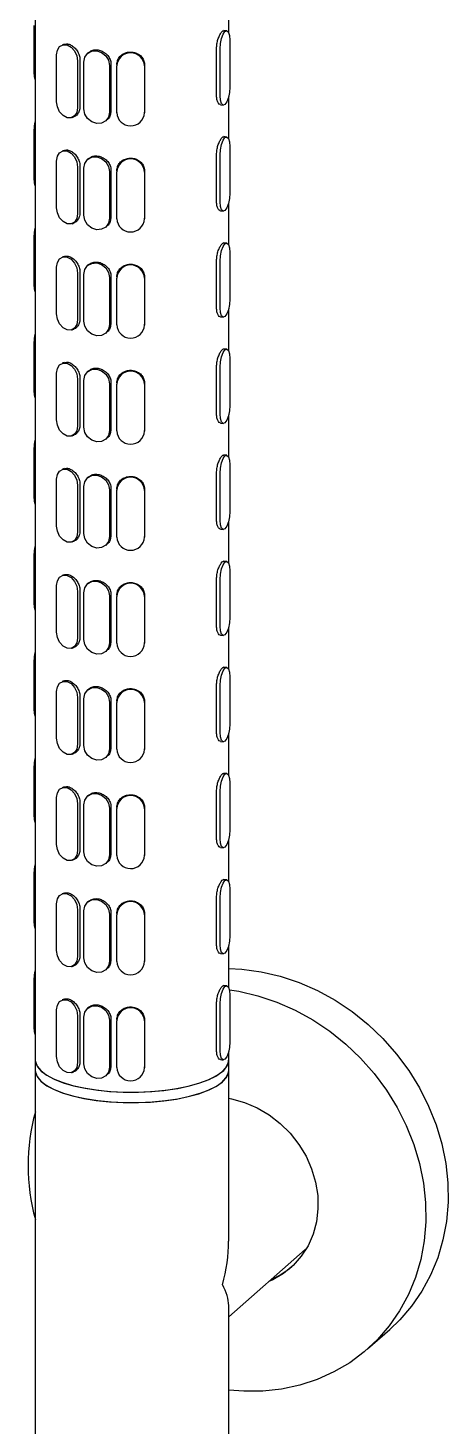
# Model space of a CAD drawing. Extents: x 0 to 951, y -2 to 427.
# Drawn here: x 307.09 to 316.59, y 117.07 to 148.75 of the extents above; entities that cross this region are included whole.
import ezdxf

# ---------------------------------------------------------------- set-up
doc = ezdxf.new("R2010")
doc.units = 0
doc.header["$LTSCALE"] = 23.1
doc.header["$MEASUREMENT"] = 0
doc.layers.get('0').update_dxf_attribs({"linetype": 'CONTINUOUS'})

msp = doc.modelspace()

# ---------------------------------------------------------------- linework, layer by layer
at = {"color": 7, "linetype": 'Continuous', "lineweight": 25}
for p, q in [((307.253, 197.255), (307.253, 125.366)), ((311.628, 148.642), (311.628, 149.6)), ((307.226, 147.75), (307.226, 148.81)), ((311.583, 148.685), (311.522, 148.693)), ((307.902, 148.382), (307.858, 148.365)), ((311.354, 147.227), (311.354, 148.288)), ((311.433, 147.217), (311.433, 148.278)), ((311.655, 148.473), (311.655, 147.412)), ((307.734, 147.081), (307.734, 148.142)), ((308.207, 148.006), (308.207, 146.945)), ((308.263, 148.027), (308.263, 146.966)), ((308.35, 146.917), (308.35, 147.977)), ((308.462, 148.198), (308.436, 148.175)), ((308.934, 147.903), (308.934, 146.843)), ((308.964, 147.93), (308.964, 146.869)), ((309.098, 147.933), (309.097, 147.904)), ((309.097, 146.832), (309.097, 147.893)), ((309.722, 147.89), (309.722, 146.829)), ((309.723, 147.918), (309.723, 146.858)), ((311.443, 147.012), (311.505, 147.005)), ((311.628, 146.237), (311.628, 147.196)), ((308.083, 146.721), (308.127, 146.739)), ((309.722, 146.818), (309.723, 146.846)), ((307.226, 145.345), (307.226, 146.406)), ((308.848, 146.645), (308.874, 146.668)), ((311.583, 146.281), (311.522, 146.289)), ((311.655, 146.069), (311.655, 145.008)), ((307.734, 144.677), (307.734, 145.737)), ((307.902, 145.978), (307.858, 145.961)), ((308.462, 145.794), (308.436, 145.771)), ((311.354, 144.823), (311.354, 145.884)), ((311.433, 144.813), (311.433, 145.874)), ((308.207, 145.601), (308.207, 144.541)), ((308.263, 145.623), (308.263, 144.562)), ((308.35, 144.512), (308.35, 145.573)), ((308.934, 145.499), (308.934, 144.439)), ((308.964, 145.526), (308.964, 144.465)), ((309.098, 145.528), (309.097, 145.5)), ((309.097, 144.428), (309.097, 145.489)), ((309.722, 145.486), (309.722, 144.425)), ((309.723, 145.514), (309.723, 144.454)), ((311.628, 143.833), (311.628, 144.792)), ((311.443, 144.608), (311.505, 144.6)), ((308.083, 144.317), (308.127, 144.334)), ((308.848, 144.241), (308.874, 144.264)), ((309.722, 144.414), (309.723, 144.442)), ((307.226, 142.941), (307.226, 144.002)), ((311.583, 143.877), (311.522, 143.885)), ((307.902, 143.574), (307.858, 143.557)), ((311.655, 143.664), (311.655, 142.604)), ((307.734, 142.273), (307.734, 143.333)), ((308.207, 143.197), (308.207, 142.137)), ((308.263, 143.219), (308.263, 142.158)), ((308.462, 143.39), (308.436, 143.367)), ((311.354, 142.419), (311.354, 143.48)), ((311.433, 142.409), (311.433, 143.47)), ((308.35, 142.108), (308.35, 143.169)), ((308.934, 143.095), (308.934, 142.034)), ((308.964, 143.121), (308.964, 142.061)), ((309.098, 143.124), (309.097, 143.096)), ((309.097, 142.024), (309.097, 143.085)), ((309.722, 143.082), (309.722, 142.021)), ((309.723, 143.11), (309.723, 142.049)), ((311.628, 141.429), (311.628, 142.388)), ((308.083, 141.913), (308.127, 141.93)), ((309.722, 142.01), (309.723, 142.038)), ((311.443, 142.204), (311.505, 142.196)), ((308.848, 141.836), (308.874, 141.859)), ((307.226, 140.537), (307.226, 141.598)), ((311.583, 141.473), (311.522, 141.481)), ((307.902, 141.17), (307.858, 141.153)), ((308.462, 140.986), (308.436, 140.963)), ((311.354, 140.015), (311.354, 141.075)), ((311.433, 140.005), (311.433, 141.065)), ((311.655, 141.26), (311.655, 140.2)), ((307.734, 139.869), (307.734, 140.929)), ((308.207, 140.793), (308.207, 139.732)), ((308.263, 140.815), (308.263, 139.754)), ((308.35, 139.704), (308.35, 140.765)), ((308.934, 140.691), (308.934, 139.63)), ((308.964, 140.717), (308.964, 139.657)), ((309.098, 140.72), (309.097, 140.692)), ((309.097, 139.62), (309.097, 140.68)), ((309.722, 140.678), (309.722, 139.617)), ((309.723, 140.706), (309.723, 139.645)), ((311.443, 139.8), (311.505, 139.792)), ((311.628, 139.025), (311.628, 139.983)), ((308.083, 139.509), (308.127, 139.526)), ((308.848, 139.432), (308.874, 139.455)), ((309.722, 139.606), (309.723, 139.634)), ((307.226, 138.133), (307.226, 139.194)), ((311.583, 139.069), (311.522, 139.076)), ((307.902, 138.766), (307.858, 138.748)), ((311.655, 138.856), (311.655, 137.795)), ((307.734, 137.464), (307.734, 138.525)), ((308.462, 138.581), (308.436, 138.558)), ((311.354, 137.611), (311.354, 138.671)), ((311.433, 137.601), (311.433, 138.661)), ((308.207, 138.389), (308.207, 137.328)), ((308.263, 138.41), (308.263, 137.35)), ((308.35, 137.3), (308.35, 138.361)), ((308.934, 138.287), (308.934, 137.226)), ((308.964, 138.313), (308.964, 137.252)), ((309.098, 138.316), (309.097, 138.288)), ((309.097, 137.216), (309.097, 138.276)), ((309.722, 138.273), (309.722, 137.213)), ((309.723, 138.302), (309.723, 137.241)), ((311.628, 136.621), (311.628, 137.579)), ((309.722, 137.201), (309.723, 137.23)), ((311.443, 137.396), (311.505, 137.388)), ((308.083, 137.105), (308.127, 137.122)), ((308.848, 137.028), (308.874, 137.051)), ((307.226, 135.729), (307.226, 136.789)), ((311.583, 136.665), (311.522, 136.672)), ((307.902, 136.361), (307.858, 136.344)), ((311.354, 135.206), (311.354, 136.267)), ((311.433, 135.196), (311.433, 136.257)), ((311.655, 136.452), (311.655, 135.391)), ((307.734, 135.06), (307.734, 136.121)), ((308.207, 135.985), (308.207, 134.924)), ((308.263, 136.006), (308.263, 134.946)), ((308.35, 134.896), (308.35, 135.956)), ((308.462, 136.177), (308.436, 136.154)), ((308.964, 135.909), (308.964, 134.848)), ((309.098, 135.912), (309.097, 135.884)), ((308.934, 135.883), (308.934, 134.822)), ((309.097, 134.811), (309.097, 135.872)), ((309.722, 135.869), (309.722, 134.809)), ((309.723, 135.898), (309.723, 134.837)), ((311.443, 134.992), (311.505, 134.984)), ((311.628, 134.217), (311.628, 135.175)), ((308.083, 134.701), (308.127, 134.718)), ((308.848, 134.624), (308.874, 134.647)), ((309.722, 134.797), (309.723, 134.825)), ((307.226, 133.325), (307.226, 134.385)), ((311.583, 134.26), (311.522, 134.268)), ((311.655, 134.048), (311.655, 132.987)), ((307.734, 132.656), (307.734, 133.717)), ((307.902, 133.957), (307.858, 133.94)), ((308.462, 133.773), (308.436, 133.75)), ((311.354, 132.802), (311.354, 133.863)), ((311.433, 132.792), (311.433, 133.853)), ((308.207, 133.581), (308.207, 132.52)), ((308.263, 133.602), (308.263, 132.541)), ((308.35, 132.492), (308.35, 133.552)), ((308.934, 133.478), (308.934, 132.418)), ((308.964, 133.505), (308.964, 132.444)), ((309.098, 133.508), (309.097, 133.479)), ((309.097, 132.407), (309.097, 133.468)), ((309.722, 133.465), (309.722, 132.404)), ((309.723, 133.493), (309.723, 132.433)), ((311.628, 131.812), (311.628, 132.771)), ((309.722, 132.393), (309.723, 132.421)), ((311.443, 132.587), (311.505, 132.58)), ((308.083, 132.296), (308.127, 132.314)), ((308.848, 132.22), (308.874, 132.243)), ((307.226, 130.92), (307.226, 131.981)), ((311.583, 131.856), (311.522, 131.864)), ((307.902, 131.553), (307.858, 131.536)), ((311.655, 131.644), (311.655, 130.583)), ((307.734, 130.252), (307.734, 131.313)), ((308.207, 131.176), (308.207, 130.116)), ((308.263, 131.198), (308.263, 130.137)), ((308.462, 131.369), (308.436, 131.346)), ((311.354, 130.398), (311.354, 131.459)), ((311.433, 130.388), (311.433, 131.449)), ((308.35, 130.087), (308.35, 131.148)), ((308.934, 131.074), (308.934, 130.014)), ((308.964, 131.101), (308.964, 130.04)), ((309.098, 131.103), (309.097, 131.075)), ((309.097, 130.003), (309.097, 131.064)), ((309.722, 131.061), (309.722, 130)), ((309.723, 131.089), (309.723, 130.029)), ((311.628, 129.408), (311.628, 130.367)), ((308.083, 129.892), (308.127, 129.909)), ((309.722, 129.989), (309.723, 130.017)), ((311.443, 130.183), (311.505, 130.175)), ((307.226, 128.516), (307.226, 129.577)), ((308.848, 129.816), (308.874, 129.839)), ((311.583, 129.452), (311.522, 129.46)), ((307.902, 129.149), (307.858, 129.132)), ((308.462, 128.965), (308.436, 128.942)), ((311.354, 127.994), (311.354, 129.055)), ((311.433, 127.984), (311.433, 129.045)), ((311.655, 129.239), (311.655, 128.179)), ((307.734, 127.848), (307.734, 128.908)), ((308.207, 128.772), (308.207, 127.712)), ((308.263, 128.794), (308.263, 127.733)), ((308.35, 127.683), (308.35, 128.744)), ((308.934, 128.67), (308.934, 127.609)), ((308.964, 128.696), (308.964, 127.636)), ((309.098, 128.699), (309.097, 128.671)), ((309.097, 127.599), (309.097, 128.66)), ((309.722, 128.657), (309.722, 127.596)), ((309.723, 128.685), (309.723, 127.624)), ((311.443, 127.779), (311.505, 127.771)), ((311.628, 127.004), (311.628, 127.963)), ((308.083, 127.488), (308.127, 127.505)), ((308.848, 127.412), (308.874, 127.434)), ((309.722, 127.585), (309.723, 127.613)), ((307.226, 126.112), (307.226, 127.173)), ((311.583, 127.048), (311.522, 127.056)), ((307.902, 126.745), (307.858, 126.728)), ((311.655, 126.835), (311.655, 125.775)), ((307.734, 125.444), (307.734, 126.504)), ((308.462, 126.561), (308.436, 126.538)), ((311.354, 125.59), (311.354, 126.65)), ((311.433, 125.58), (311.433, 126.64)), ((308.207, 126.368), (308.207, 125.307)), ((308.263, 126.39), (308.263, 125.329)), ((308.35, 125.279), (308.35, 126.34)), ((308.934, 126.266), (308.934, 125.205)), ((308.964, 126.292), (308.964, 125.232)), ((309.098, 126.295), (309.097, 126.267)), ((309.097, 125.195), (309.097, 126.256)), ((309.722, 126.253), (309.722, 125.192)), ((309.723, 126.281), (309.723, 125.22)), ((311.628, 125.366), (311.628, 125.558)), ((307.253, 125.366), (307.253, 125.13)), ((307.253, 125.13), (307.253, 115.938)), ((309.722, 125.181), (309.723, 125.209)), ((311.443, 125.375), (311.505, 125.367)), ((311.618, 125.298), (311.628, 125.366)), ((311.618, 125.062), (311.628, 125.13)), ((311.628, 125.13), (311.628, 125.366)), ((311.628, 121.263), (311.628, 125.13)), ((308.083, 125.084), (308.127, 125.101)), ((308.848, 125.007), (308.874, 125.03)), ((311.628, 119.547), (313.362, 121.076)), ((313.362, 121.076), (313.393, 121.104)), ((311.628, 115.938), (311.628, 119.805)), ((314.772, 118.819), (315.275, 119.263))]:
    msp.add_line(p, q, dxfattribs=at)
at = {"color": 7, "linetype": 'Continuous', "lineweight": 25, "flags": 128}
for points in [[(311.433, 148.278), (311.441, 148.398), (311.465, 148.515), (311.501, 148.61), (311.544, 148.67), (311.586, 148.685), (311.622, 148.652), (311.646, 148.578), (311.655, 148.473)], [(307.734, 148.142), (307.752, 148.249), (307.803, 148.33), (307.88, 148.372), (307.97, 148.368), (308.061, 148.32), (308.138, 148.234), (308.189, 148.123), (308.207, 148.006)], [(308.35, 147.977), (308.372, 148.087), (308.435, 148.175), (308.53, 148.227), (308.642, 148.235), (308.754, 148.198), (308.848, 148.122), (308.912, 148.019), (308.934, 147.903)], [(307.253, 147.581), (307.234, 147.644), (307.226, 147.75)], [(311.655, 147.412), (311.646, 147.292), (311.622, 147.175), (311.586, 147.08), (311.544, 147.02), (311.501, 147.005), (311.465, 147.037), (311.441, 147.112), (311.433, 147.217)], [(308.207, 146.945), (308.189, 146.837), (308.138, 146.757), (308.061, 146.715), (307.97, 146.718), (307.88, 146.767), (307.803, 146.853), (307.752, 146.963), (307.734, 147.081)], [(308.934, 146.843), (308.912, 146.733), (308.848, 146.645), (308.754, 146.593), (308.642, 146.585), (308.53, 146.622), (308.435, 146.697), (308.372, 146.801), (308.35, 146.917)], [(307.226, 146.406), (307.234, 146.526), (307.253, 146.622)], [(311.433, 145.874), (311.441, 145.994), (311.465, 146.111), (311.501, 146.206), (311.544, 146.266), (311.586, 146.281), (311.622, 146.248), (311.646, 146.174), (311.655, 146.069)], [(307.734, 145.737), (307.752, 145.845), (307.803, 145.926), (307.88, 145.968), (307.97, 145.964), (308.061, 145.916), (308.138, 145.83), (308.189, 145.719), (308.207, 145.601)], [(308.35, 145.573), (308.372, 145.683), (308.435, 145.771), (308.53, 145.822), (308.642, 145.831), (308.754, 145.794), (308.848, 145.718), (308.912, 145.615), (308.934, 145.499)], [(307.253, 145.177), (307.234, 145.24), (307.226, 145.345)], [(311.655, 145.008), (311.646, 144.888), (311.622, 144.771), (311.586, 144.676), (311.544, 144.616), (311.501, 144.601), (311.465, 144.633), (311.441, 144.708), (311.433, 144.813)], [(308.207, 144.541), (308.189, 144.433), (308.138, 144.352), (308.061, 144.311), (307.97, 144.314), (307.88, 144.363), (307.803, 144.449), (307.752, 144.559), (307.734, 144.677)], [(308.934, 144.439), (308.912, 144.329), (308.848, 144.241), (308.754, 144.189), (308.642, 144.181), (308.53, 144.217), (308.435, 144.293), (308.372, 144.397), (308.35, 144.512)], [(307.226, 144.002), (307.234, 144.122), (307.253, 144.218)], [(311.433, 143.47), (311.441, 143.59), (311.465, 143.706), (311.501, 143.802), (311.544, 143.862), (311.586, 143.876), (311.622, 143.844), (311.646, 143.77), (311.655, 143.664)], [(307.734, 143.333), (307.752, 143.441), (307.803, 143.522), (307.88, 143.564), (307.97, 143.56), (308.061, 143.511), (308.138, 143.426), (308.189, 143.315), (308.207, 143.197)], [(308.35, 143.169), (308.372, 143.279), (308.435, 143.366), (308.53, 143.418), (308.642, 143.427), (308.754, 143.39), (308.848, 143.314), (308.912, 143.211), (308.934, 143.095)], [(307.253, 142.772), (307.234, 142.836), (307.226, 142.941)], [(311.655, 142.604), (311.646, 142.484), (311.622, 142.367), (311.586, 142.271), (311.544, 142.212), (311.501, 142.197), (311.465, 142.229), (311.441, 142.304), (311.433, 142.409)], [(308.207, 142.137), (308.189, 142.029), (308.138, 141.948), (308.061, 141.906), (307.97, 141.91), (307.88, 141.958), (307.803, 142.044), (307.752, 142.155), (307.734, 142.273)], [(308.934, 142.034), (308.912, 141.924), (308.848, 141.837), (308.754, 141.785), (308.642, 141.777), (308.53, 141.813), (308.435, 141.889), (308.372, 141.993), (308.35, 142.108)], [(307.226, 141.598), (307.234, 141.718), (307.253, 141.814)], [(311.433, 141.065), (311.441, 141.186), (311.465, 141.302), (311.501, 141.398), (311.544, 141.457), (311.586, 141.472), (311.622, 141.44), (311.646, 141.366), (311.655, 141.26)], [(307.734, 140.929), (307.752, 141.037), (307.803, 141.118), (307.88, 141.159), (307.97, 141.156), (308.061, 141.107), (308.138, 141.021), (308.189, 140.911), (308.207, 140.793)], [(308.35, 140.765), (308.372, 140.875), (308.435, 140.962), (308.53, 141.014), (308.642, 141.022), (308.754, 140.986), (308.848, 140.91), (308.912, 140.806), (308.934, 140.691)], [(307.253, 140.368), (307.234, 140.432), (307.226, 140.537)], [(311.655, 140.2), (311.646, 140.079), (311.622, 139.963), (311.586, 139.867), (311.544, 139.808), (311.501, 139.793), (311.465, 139.825), (311.441, 139.899), (311.433, 140.005)], [(308.207, 139.732), (308.189, 139.625), (308.138, 139.544), (308.061, 139.502), (307.97, 139.506), (307.88, 139.554), (307.803, 139.64), (307.752, 139.751), (307.734, 139.869)], [(308.934, 139.63), (308.912, 139.52), (308.848, 139.433), (308.754, 139.381), (308.642, 139.373), (308.53, 139.409), (308.435, 139.485), (308.372, 139.589), (308.35, 139.704)], [(307.226, 139.194), (307.234, 139.314), (307.253, 139.41)], [(307.734, 138.525), (307.752, 138.633), (307.803, 138.713), (307.88, 138.755), (307.97, 138.752), (308.061, 138.703), (308.138, 138.617), (308.189, 138.507), (308.207, 138.389)], [(311.433, 138.661), (311.441, 138.781), (311.465, 138.898), (311.501, 138.994), (311.544, 139.053), (311.586, 139.068), (311.622, 139.036), (311.646, 138.961), (311.655, 138.856)], [(308.35, 138.361), (308.372, 138.471), (308.435, 138.558), (308.53, 138.61), (308.642, 138.618), (308.754, 138.582), (308.848, 138.506), (308.912, 138.402), (308.934, 138.287)], [(307.253, 137.964), (307.234, 138.028), (307.226, 138.133)], [(311.655, 137.795), (311.646, 137.675), (311.622, 137.559), (311.586, 137.463), (311.544, 137.403), (311.501, 137.389), (311.465, 137.421), (311.441, 137.495), (311.433, 137.601)], [(308.207, 137.328), (308.189, 137.221), (308.138, 137.14), (308.061, 137.098), (307.97, 137.102), (307.88, 137.15), (307.803, 137.236), (307.752, 137.346), (307.734, 137.464)], [(308.934, 137.226), (308.912, 137.116), (308.848, 137.029), (308.754, 136.977), (308.642, 136.968), (308.53, 137.005), (308.435, 137.081), (308.372, 137.184), (308.35, 137.3)], [(307.226, 136.789), (307.234, 136.91), (307.253, 137.006)], [(311.433, 136.257), (311.441, 136.377), (311.465, 136.494), (311.501, 136.589), (311.544, 136.649), (311.586, 136.664), (311.622, 136.632), (311.646, 136.557), (311.655, 136.452)], [(307.734, 136.121), (307.752, 136.228), (307.803, 136.309), (307.88, 136.351), (307.97, 136.347), (308.061, 136.299), (308.138, 136.213), (308.189, 136.103), (308.207, 135.985)], [(308.35, 135.956), (308.372, 136.066), (308.435, 136.154), (308.53, 136.206), (308.642, 136.214), (308.754, 136.178), (308.848, 136.102), (308.912, 135.998), (308.934, 135.883)], [(307.253, 135.56), (307.234, 135.623), (307.226, 135.729)], [(311.655, 135.391), (311.646, 135.271), (311.622, 135.154), (311.586, 135.059), (311.544, 134.999), (311.501, 134.984), (311.465, 135.017), (311.441, 135.091), (311.433, 135.196)], [(308.207, 134.924), (308.189, 134.817), (308.138, 134.736), (308.061, 134.694), (307.97, 134.698), (307.88, 134.746), (307.803, 134.832), (307.752, 134.942), (307.734, 135.06)], [(308.934, 134.822), (308.912, 134.712), (308.848, 134.624), (308.754, 134.572), (308.642, 134.564), (308.53, 134.601), (308.435, 134.677), (308.372, 134.78), (308.35, 134.896)], [(307.226, 134.385), (307.234, 134.505), (307.253, 134.601)], [(311.433, 133.853), (311.441, 133.973), (311.465, 134.09), (311.501, 134.185), (311.544, 134.245), (311.586, 134.26), (311.622, 134.228), (311.646, 134.153), (311.655, 134.048)], [(307.734, 133.717), (307.752, 133.824), (307.803, 133.905), (307.88, 133.947), (307.97, 133.943), (308.061, 133.895), (308.138, 133.809), (308.189, 133.699), (308.207, 133.581)], [(308.35, 133.552), (308.372, 133.662), (308.435, 133.75), (308.53, 133.802), (308.642, 133.81), (308.754, 133.773), (308.848, 133.698), (308.912, 133.594), (308.934, 133.478)], [(307.253, 133.156), (307.234, 133.219), (307.226, 133.325)], [(311.655, 132.987), (311.646, 132.867), (311.622, 132.75), (311.586, 132.655), (311.544, 132.595), (311.501, 132.58), (311.465, 132.612), (311.441, 132.687), (311.433, 132.792)], [(308.207, 132.52), (308.189, 132.412), (308.138, 132.332), (308.061, 132.29), (307.97, 132.293), (307.88, 132.342), (307.803, 132.428), (307.752, 132.538), (307.734, 132.656)], [(308.934, 132.418), (308.912, 132.308), (308.848, 132.22), (308.754, 132.168), (308.642, 132.16), (308.53, 132.197), (308.435, 132.272), (308.372, 132.376), (308.35, 132.492)], [(307.226, 131.981), (307.234, 132.101), (307.253, 132.197)], [(311.433, 131.449), (311.441, 131.569), (311.465, 131.686), (311.501, 131.781), (311.544, 131.841), (311.586, 131.856), (311.622, 131.823), (311.646, 131.749), (311.655, 131.644)], [(307.734, 131.313), (307.752, 131.42), (307.803, 131.501), (307.88, 131.543), (307.97, 131.539), (308.061, 131.491), (308.138, 131.405), (308.189, 131.294), (308.207, 131.176)], [(308.35, 131.148), (308.372, 131.258), (308.435, 131.346), (308.53, 131.397), (308.642, 131.406), (308.754, 131.369), (308.848, 131.293), (308.912, 131.19), (308.934, 131.074)], [(307.253, 130.752), (307.234, 130.815), (307.226, 130.92)], [(311.655, 130.583), (311.646, 130.463), (311.622, 130.346), (311.586, 130.251), (311.544, 130.191), (311.501, 130.176), (311.465, 130.208), (311.441, 130.283), (311.433, 130.388)], [(308.207, 130.116), (308.189, 130.008), (308.138, 129.927), (308.061, 129.886), (307.97, 129.889), (307.88, 129.938), (307.803, 130.024), (307.752, 130.134), (307.734, 130.252)], [(308.934, 130.014), (308.912, 129.904), (308.848, 129.816), (308.754, 129.764), (308.642, 129.756), (308.53, 129.792), (308.435, 129.868), (308.372, 129.972), (308.35, 130.087)], [(307.226, 129.577), (307.234, 129.697), (307.253, 129.793)], [(311.433, 129.045), (311.441, 129.165), (311.465, 129.281), (311.501, 129.377), (311.544, 129.437), (311.586, 129.451), (311.622, 129.419), (311.646, 129.345), (311.655, 129.239)], [(307.734, 128.908), (307.752, 129.016), (307.803, 129.097), (307.88, 129.139), (307.97, 129.135), (308.061, 129.086), (308.138, 129.001), (308.189, 128.89), (308.207, 128.772)], [(308.35, 128.744), (308.372, 128.854), (308.435, 128.941), (308.53, 128.993), (308.642, 129.002), (308.754, 128.965), (308.848, 128.889), (308.912, 128.786), (308.934, 128.67)], [(307.253, 128.347), (307.234, 128.411), (307.226, 128.516)], [(311.655, 128.179), (311.646, 128.059), (311.622, 127.942), (311.586, 127.846), (311.544, 127.787), (311.501, 127.772), (311.465, 127.804), (311.441, 127.879), (311.433, 127.984)], [(308.207, 127.712), (308.189, 127.604), (308.138, 127.523), (308.061, 127.481), (307.97, 127.485), (307.88, 127.533), (307.803, 127.619), (307.752, 127.73), (307.734, 127.848)], [(308.934, 127.609), (308.912, 127.499), (308.848, 127.412), (308.754, 127.36), (308.642, 127.352), (308.53, 127.388), (308.435, 127.464), (308.372, 127.568), (308.35, 127.683)], [(307.226, 127.173), (307.234, 127.293), (307.253, 127.389)], [(311.628, 127.444), (311.927, 127.427), (312.362, 127.368), (312.795, 127.266), (313.22, 127.123), (313.636, 126.94), (314.037, 126.72), (314.419, 126.463), (314.781, 126.173), (315.116, 125.852), (315.424, 125.503), (315.701, 125.13), (315.944, 124.736), (316.15, 124.324), (316.32, 123.899), (316.449, 123.464), (316.538, 123.024), (316.585, 122.582), (316.591, 122.143), (316.554, 121.711), (316.476, 121.289), (316.357, 120.883), (316.198, 120.495), (316, 120.129), (315.767, 119.788), (315.498, 119.477), (315.275, 119.263)], [(311.433, 126.64), (311.441, 126.761), (311.465, 126.877), (311.501, 126.973), (311.544, 127.032), (311.586, 127.047), (311.622, 127.015), (311.646, 126.941), (311.655, 126.835)], [(307.734, 126.504), (307.752, 126.612), (307.803, 126.693), (307.88, 126.734), (307.97, 126.731), (308.061, 126.682), (308.138, 126.596), (308.189, 126.486), (308.207, 126.368)], [(311.643, 126.959), (311.859, 126.924), (312.291, 126.822), (312.717, 126.679), (313.133, 126.496), (313.534, 126.276), (313.916, 126.019), (314.277, 125.729), (314.613, 125.408), (314.921, 125.06), (315.198, 124.686), (315.44, 124.292), (315.647, 123.88), (315.816, 123.455), (315.946, 123.02), (316.035, 122.58), (316.082, 122.138), (316.088, 121.699), (316.051, 121.267), (315.973, 120.845), (315.854, 120.439), (315.695, 120.051), (315.497, 119.685), (315.263, 119.345), (314.995, 119.033), (314.695, 118.754), (314.366, 118.508), (314.011, 118.299), (313.634, 118.129), (313.237, 117.999), (312.825, 117.91), (312.402, 117.864), (311.971, 117.86), (311.628, 117.887)], [(308.35, 126.34), (308.372, 126.45), (308.435, 126.537), (308.53, 126.589), (308.642, 126.597), (308.754, 126.561), (308.848, 126.485), (308.912, 126.381), (308.934, 126.266)], [(307.253, 125.943), (307.234, 126.007), (307.226, 126.112)], [(311.655, 125.775), (311.646, 125.654), (311.622, 125.538), (311.586, 125.442), (311.544, 125.383), (311.501, 125.368), (311.465, 125.4), (311.441, 125.474), (311.433, 125.58)], [(307.253, 125.366), (307.257, 125.318), (307.3, 125.215), (307.386, 125.115), (307.514, 125.02), (307.682, 124.932), (307.885, 124.853), (308.119, 124.785), (308.381, 124.728), (308.664, 124.684), (308.963, 124.654), (309.272, 124.639), (309.584, 124.638), (309.893, 124.652), (310.193, 124.681), (310.477, 124.724), (310.741, 124.78), (310.978, 124.847), (311.184, 124.926), (311.354, 125.013), (311.485, 125.107)], [(307.253, 125.366), (307.256, 125.33), (307.293, 125.226), (307.375, 125.126), (307.498, 125.03), (307.661, 124.942), (307.861, 124.862), (308.092, 124.792), (308.351, 124.734), (308.632, 124.688), (308.929, 124.657), (309.237, 124.64), (309.549, 124.638), (309.859, 124.65), (310.16, 124.677), (310.447, 124.719), (310.713, 124.773), (310.953, 124.839), (311.163, 124.916), (311.337, 125.003), (311.473, 125.096), (311.567, 125.196), (311.618, 125.298)], [(307.253, 125.13), (307.258, 125.081), (307.301, 124.978), (307.387, 124.878), (307.516, 124.784), (307.683, 124.696), (307.887, 124.617), (308.122, 124.548), (308.384, 124.492), (308.667, 124.448), (308.966, 124.418), (309.275, 124.403), (309.587, 124.403), (309.896, 124.417), (310.196, 124.446), (310.48, 124.489), (310.744, 124.545), (310.98, 124.612), (311.186, 124.691), (311.356, 124.778), (311.487, 124.872), (311.576, 124.972), (311.622, 125.075), (311.628, 125.13)], [(307.253, 125.13), (307.256, 125.094), (307.293, 124.991), (307.375, 124.89), (307.498, 124.795), (307.661, 124.706), (307.861, 124.626), (308.092, 124.556), (308.351, 124.498), (308.632, 124.453), (308.929, 124.421), (309.237, 124.404), (309.549, 124.402), (309.859, 124.414), (310.16, 124.442), (310.447, 124.483), (310.713, 124.537), (310.953, 124.604), (311.163, 124.681), (311.337, 124.767), (311.473, 124.861), (311.567, 124.96), (311.618, 125.062)], [(308.207, 125.307), (308.189, 125.2), (308.138, 125.119), (308.061, 125.077), (307.97, 125.081), (307.88, 125.129), (307.803, 125.215), (307.752, 125.326), (307.734, 125.444)], [(308.934, 125.205), (308.912, 125.095), (308.848, 125.008), (308.754, 124.956), (308.642, 124.948), (308.53, 124.984), (308.435, 125.06), (308.372, 125.164), (308.35, 125.279)], [(311.628, 124.5), (311.691, 124.488), (311.986, 124.405), (312.271, 124.283), (312.541, 124.124), (312.792, 123.93), (313.018, 123.706), (313.214, 123.456), (313.378, 123.185), (313.505, 122.898), (313.594, 122.6), (313.642, 122.298), (313.649, 121.997), (313.614, 121.703), (313.539, 121.423), (313.424, 121.16), (313.272, 120.921), (313.086, 120.71), (312.87, 120.532), (312.627, 120.389), (312.536, 120.348)]]:
    msp.add_lwpolyline(points, dxfattribs=at)
at = {"color": 7, "linetype": 'Continuous', "lineweight": 25}
for centre, radius, start, end in [((309.409, 147.877), 0.313, 2.449, 177.0264), ((309.409, 146.846), 0.313, 182.449, 357.0264), ((309.409, 145.473), 0.313, 2.449, 177.0264), ((309.409, 144.442), 0.313, 182.4485, 357.0269), ((309.409, 143.068), 0.313, 2.4485, 177.0269), ((309.409, 142.037), 0.313, 182.449, 357.0264), ((309.409, 140.664), 0.313, 2.449, 177.0264), ((309.409, 139.633), 0.313, 182.449, 357.0264), ((309.409, 138.26), 0.313, 2.4483, 177.0271), ((309.409, 137.229), 0.313, 182.4483, 357.0271), ((309.409, 135.856), 0.313, 2.449, 177.0264), ((309.409, 134.825), 0.313, 182.449, 357.0264), ((309.409, 133.452), 0.313, 2.449, 177.0264), ((309.409, 132.421), 0.313, 182.4485, 357.0269), ((309.409, 131.048), 0.313, 2.4485, 177.0269), ((309.409, 130.017), 0.313, 182.449, 357.0264), ((309.409, 128.643), 0.313, 2.449, 177.0264), ((309.409, 127.612), 0.313, 182.4488, 357.0267), ((309.409, 126.239), 0.313, 2.4488, 177.0266), ((309.409, 125.208), 0.313, 182.4488, 357.0267), ((311.283, 125.387), 0.345, 305.8489, 356.5078), ((311.665, 122.975), 4.577, 164.5466, 195.4534), ((311.906, 122.062), 1.796, 292.8123, 309.931)]:
    msp.add_arc(centre, radius, start, end, dxfattribs=at)
for major_axis, ratio, start_param, end_param in [((1.187, 2.629), 0.699056, 4.924405, 5.285772), ((2.139, -0.965), 0.476834, 0.212016, 0.573383)]:
    msp.add_ellipse((309.44, 120.534), major_axis=major_axis, ratio=ratio, start_param=start_param, end_param=end_param, dxfattribs=at)
for points, knots in [([(311.354, 148.288), (311.355, 148.322), (311.359, 148.39), (311.384, 148.493), (311.419, 148.584), (311.46, 148.652), (311.496, 148.691), (311.514, 148.69), (311.521, 148.69)], [0, 0, 0, 0, 0.173373, 0.346701, 0.521148, 0.696336, 0.870322, 1, 1, 1, 1]), ([(307.903, 148.38), (307.921, 148.385), (307.962, 148.399), (308.038, 148.379), (308.117, 148.331), (308.188, 148.257), (308.24, 148.163), (308.261, 148.083), (308.262, 148.038), (308.263, 148.027)], [0, 0, 0, 0, 0.1310296, 0.293651, 0.4550991, 0.6171171, 0.7805772, 0.944127, 1, 1, 1, 1]), ([(308.464, 148.195), (308.479, 148.208), (308.516, 148.241), (308.598, 148.26), (308.696, 148.254), (308.794, 148.215), (308.877, 148.15), (308.938, 148.063), (308.962, 147.986), (308.964, 147.941), (308.964, 147.93)], [0, 0, 0, 0, 0.093402, 0.237151, 0.379912, 0.521644, 0.663876, 0.807374, 0.95095, 1, 1, 1, 1]), ([(309.098, 147.921), (309.102, 147.954), (309.108, 148.02), (309.161, 148.105), (309.24, 148.169), (309.339, 148.205), (309.445, 148.21), (309.547, 148.184), (309.635, 148.128), (309.697, 148.049), (309.721, 147.974), (309.723, 147.93), (309.723, 147.918)], [0, 0, 0, 0, 0.106623, 0.213219, 0.320503, 0.428243, 0.535243, 0.641471, 0.748074, 0.855626, 0.963237, 1, 1, 1, 1]), ([(311.444, 147.016), (311.44, 147.015), (311.424, 147.012), (311.396, 147.042), (311.366, 147.103), (311.355, 147.172), (311.354, 147.216), (311.354, 147.227)], [0, 0, 0, 0, 0.06877, 0.345657, 0.625009, 0.904514, 1, 1, 1, 1]), ([(308.263, 146.966), (308.26, 146.934), (308.254, 146.869), (308.208, 146.793), (308.163, 146.749), (308.132, 146.742), (308.127, 146.741)], [0, 0, 0, 0, 0.311739, 0.623397, 0.93706, 1, 1, 1, 1]), ([(308.964, 146.869), (308.96, 146.837), (308.953, 146.772), (308.916, 146.703), (308.881, 146.677), (308.872, 146.671)], [0, 0, 0, 0, 0.425647, 0.851182, 1, 1, 1, 1]), ([(311.354, 145.884), (311.355, 145.918), (311.359, 145.986), (311.384, 146.089), (311.419, 146.18), (311.46, 146.248), (311.496, 146.287), (311.514, 146.286), (311.521, 146.286)], [0, 0, 0, 0, 0.1733678, 0.3467018, 0.5211454, 0.6963349, 0.8703212, 1, 1, 1, 1]), ([(307.903, 145.975), (307.921, 145.981), (307.962, 145.994), (308.038, 145.975), (308.117, 145.927), (308.188, 145.852), (308.24, 145.759), (308.261, 145.679), (308.262, 145.634), (308.263, 145.623)], [0, 0, 0, 0, 0.131028, 0.29365, 0.455097, 0.617116, 0.780576, 0.944127, 1, 1, 1, 1]), ([(308.464, 145.791), (308.479, 145.804), (308.516, 145.837), (308.598, 145.856), (308.696, 145.85), (308.794, 145.811), (308.877, 145.746), (308.938, 145.659), (308.962, 145.581), (308.964, 145.537), (308.964, 145.526)], [0, 0, 0, 0, 0.0933988, 0.2371485, 0.3799104, 0.5216413, 0.663874, 0.8073727, 0.9509501, 1, 1, 1, 1]), ([(309.098, 145.517), (309.102, 145.55), (309.108, 145.615), (309.161, 145.701), (309.24, 145.765), (309.339, 145.801), (309.445, 145.806), (309.547, 145.78), (309.635, 145.724), (309.697, 145.645), (309.721, 145.57), (309.723, 145.526), (309.723, 145.514)], [0, 0, 0, 0, 0.10662, 0.213219, 0.320501, 0.428242, 0.535242, 0.641469, 0.748073, 0.855625, 0.963237, 1, 1, 1, 1]), ([(311.444, 144.611), (311.44, 144.611), (311.424, 144.608), (311.396, 144.638), (311.366, 144.699), (311.355, 144.768), (311.354, 144.812), (311.354, 144.823)], [0, 0, 0, 0, 0.06877, 0.345657, 0.625009, 0.904514, 1, 1, 1, 1]), ([(308.263, 144.562), (308.26, 144.53), (308.254, 144.465), (308.208, 144.389), (308.163, 144.344), (308.132, 144.338), (308.127, 144.337)], [0, 0, 0, 0, 0.311737, 0.623392, 0.937061, 1, 1, 1, 1]), ([(308.964, 144.465), (308.96, 144.433), (308.953, 144.368), (308.916, 144.298), (308.881, 144.273), (308.872, 144.267)], [0, 0, 0, 0, 0.425647, 0.851182, 1, 1, 1, 1]), ([(311.354, 143.48), (311.355, 143.514), (311.359, 143.581), (311.384, 143.685), (311.419, 143.776), (311.46, 143.844), (311.496, 143.883), (311.514, 143.882), (311.521, 143.882)], [0, 0, 0, 0, 0.173373, 0.346701, 0.521148, 0.696336, 0.870322, 1, 1, 1, 1]), ([(307.903, 143.571), (307.921, 143.577), (307.962, 143.59), (308.038, 143.571), (308.117, 143.523), (308.188, 143.448), (308.24, 143.355), (308.261, 143.275), (308.262, 143.23), (308.263, 143.219)], [0, 0, 0, 0, 0.1310277, 0.2936494, 0.4550979, 0.6171163, 0.7805768, 0.9441269, 1, 1, 1, 1]), ([(308.464, 143.387), (308.479, 143.4), (308.516, 143.432), (308.598, 143.452), (308.696, 143.446), (308.794, 143.407), (308.877, 143.342), (308.938, 143.255), (308.962, 143.177), (308.964, 143.133), (308.964, 143.121)], [0, 0, 0, 0, 0.093402, 0.237151, 0.379912, 0.521644, 0.663876, 0.807374, 0.95095, 1, 1, 1, 1]), ([(309.098, 143.113), (309.102, 143.146), (309.108, 143.211), (309.161, 143.296), (309.24, 143.361), (309.339, 143.397), (309.445, 143.402), (309.547, 143.375), (309.635, 143.32), (309.697, 143.241), (309.721, 143.166), (309.723, 143.121), (309.723, 143.11)], [0, 0, 0, 0, 0.106623, 0.213219, 0.320503, 0.428243, 0.535243, 0.641471, 0.748074, 0.855626, 0.963237, 1, 1, 1, 1]), ([(311.444, 142.207), (311.44, 142.207), (311.424, 142.204), (311.396, 142.234), (311.366, 142.295), (311.355, 142.364), (311.354, 142.408), (311.354, 142.419)], [0, 0, 0, 0, 0.068767, 0.345662, 0.625007, 0.904513, 1, 1, 1, 1]), ([(308.263, 142.158), (308.26, 142.126), (308.254, 142.061), (308.208, 141.985), (308.163, 141.94), (308.132, 141.934), (308.127, 141.933)], [0, 0, 0, 0, 0.311729, 0.623397, 0.93706, 1, 1, 1, 1]), ([(308.964, 142.061), (308.96, 142.028), (308.953, 141.964), (308.916, 141.894), (308.881, 141.869), (308.872, 141.863)], [0, 0, 0, 0, 0.425633, 0.851181, 1, 1, 1, 1]), ([(311.354, 141.075), (311.355, 141.109), (311.359, 141.177), (311.384, 141.281), (311.419, 141.372), (311.46, 141.44), (311.496, 141.479), (311.514, 141.478), (311.521, 141.477)], [0, 0, 0, 0, 0.1733741, 0.3467028, 0.5211466, 0.6963363, 0.8703228, 1, 1, 1, 1]), ([(307.903, 141.167), (307.921, 141.173), (307.962, 141.186), (308.038, 141.167), (308.117, 141.119), (308.188, 141.044), (308.24, 140.951), (308.261, 140.871), (308.262, 140.826), (308.263, 140.815)], [0, 0, 0, 0, 0.131028, 0.29365, 0.455097, 0.617116, 0.780576, 0.944127, 1, 1, 1, 1]), ([(308.464, 140.982), (308.479, 140.995), (308.516, 141.028), (308.598, 141.048), (308.696, 141.042), (308.794, 141.003), (308.877, 140.938), (308.938, 140.851), (308.962, 140.773), (308.964, 140.729), (308.964, 140.717)], [0, 0, 0, 0, 0.0933988, 0.2371485, 0.3799104, 0.5216413, 0.663874, 0.8073727, 0.9509501, 1, 1, 1, 1]), ([(309.098, 140.709), (309.102, 140.742), (309.108, 140.807), (309.161, 140.892), (309.24, 140.956), (309.339, 140.993), (309.445, 140.998), (309.547, 140.971), (309.635, 140.916), (309.697, 140.836), (309.721, 140.762), (309.723, 140.717), (309.723, 140.706)], [0, 0, 0, 0, 0.106624, 0.21322, 0.320501, 0.428242, 0.535242, 0.641469, 0.748073, 0.855626, 0.963237, 1, 1, 1, 1]), ([(308.263, 139.754), (308.26, 139.721), (308.254, 139.656), (308.208, 139.581), (308.163, 139.536), (308.132, 139.53), (308.127, 139.529)], [0, 0, 0, 0, 0.311739, 0.623397, 0.93706, 1, 1, 1, 1]), ([(311.444, 139.803), (311.44, 139.803), (311.424, 139.8), (311.396, 139.83), (311.366, 139.89), (311.355, 139.96), (311.354, 140.004), (311.354, 140.015)], [0, 0, 0, 0, 0.06877, 0.345657, 0.625009, 0.904514, 1, 1, 1, 1]), ([(308.964, 139.657), (308.96, 139.624), (308.953, 139.56), (308.916, 139.49), (308.881, 139.465), (308.872, 139.458)], [0, 0, 0, 0, 0.425647, 0.851182, 1, 1, 1, 1]), ([(311.354, 138.671), (311.355, 138.705), (311.359, 138.773), (311.384, 138.877), (311.419, 138.968), (311.46, 139.036), (311.496, 139.074), (311.514, 139.074), (311.521, 139.073)], [0, 0, 0, 0, 0.173373, 0.346701, 0.521148, 0.696336, 0.870322, 1, 1, 1, 1]), ([(307.903, 138.763), (307.921, 138.769), (307.962, 138.782), (308.038, 138.763), (308.117, 138.715), (308.188, 138.64), (308.24, 138.547), (308.261, 138.466), (308.262, 138.422), (308.263, 138.41)], [0, 0, 0, 0, 0.1310277, 0.2936494, 0.4550979, 0.6171163, 0.7805768, 0.9441269, 1, 1, 1, 1]), ([(308.464, 138.578), (308.479, 138.591), (308.516, 138.624), (308.598, 138.644), (308.696, 138.637), (308.794, 138.599), (308.877, 138.533), (308.938, 138.447), (308.962, 138.369), (308.964, 138.324), (308.964, 138.313)], [0, 0, 0, 0, 0.093399, 0.237148, 0.37991, 0.521642, 0.663874, 0.807373, 0.95095, 1, 1, 1, 1]), ([(309.098, 138.305), (309.102, 138.337), (309.108, 138.403), (309.161, 138.488), (309.24, 138.552), (309.339, 138.589), (309.445, 138.594), (309.547, 138.567), (309.635, 138.512), (309.697, 138.432), (309.721, 138.357), (309.723, 138.313), (309.723, 138.302)], [0, 0, 0, 0, 0.106623, 0.213219, 0.320503, 0.428243, 0.535243, 0.641471, 0.748074, 0.855626, 0.963237, 1, 1, 1, 1]), ([(311.444, 137.399), (311.44, 137.398), (311.424, 137.396), (311.396, 137.425), (311.366, 137.486), (311.355, 137.556), (311.354, 137.599), (311.354, 137.611)], [0, 0, 0, 0, 0.06877, 0.345656, 0.625, 0.904514, 1, 1, 1, 1]), ([(308.263, 137.35), (308.26, 137.317), (308.254, 137.252), (308.208, 137.177), (308.163, 137.132), (308.132, 137.126), (308.127, 137.125)], [0, 0, 0, 0, 0.311737, 0.623392, 0.937061, 1, 1, 1, 1]), ([(308.964, 137.252), (308.96, 137.22), (308.953, 137.155), (308.916, 137.086), (308.881, 137.061), (308.872, 137.054)], [0, 0, 0, 0, 0.425643, 0.851173, 1, 1, 1, 1]), ([(311.354, 136.267), (311.355, 136.301), (311.359, 136.369), (311.384, 136.472), (311.419, 136.564), (311.46, 136.632), (311.496, 136.67), (311.514, 136.669), (311.521, 136.669)], [0, 0, 0, 0, 0.173373, 0.346701, 0.521144, 0.696336, 0.870322, 1, 1, 1, 1]), ([(307.903, 136.359), (307.921, 136.365), (307.962, 136.378), (308.038, 136.359), (308.117, 136.311), (308.188, 136.236), (308.24, 136.143), (308.261, 136.062), (308.262, 136.018), (308.263, 136.006)], [0, 0, 0, 0, 0.1310296, 0.293651, 0.4550991, 0.6171171, 0.7805772, 0.944127, 1, 1, 1, 1]), ([(308.464, 136.174), (308.479, 136.187), (308.516, 136.22), (308.598, 136.239), (308.696, 136.233), (308.794, 136.195), (308.877, 136.129), (308.938, 136.043), (308.962, 135.965), (308.964, 135.92), (308.964, 135.909)], [0, 0, 0, 0, 0.093399, 0.23715, 0.379911, 0.521643, 0.663875, 0.807373, 0.95095, 1, 1, 1, 1]), ([(309.098, 135.9), (309.102, 135.933), (309.108, 135.999), (309.161, 136.084), (309.24, 136.148), (309.339, 136.185), (309.445, 136.19), (309.547, 136.163), (309.635, 136.108), (309.697, 136.028), (309.721, 135.953), (309.723, 135.909), (309.723, 135.898)], [0, 0, 0, 0, 0.106624, 0.213219, 0.3205, 0.428242, 0.535242, 0.64147, 0.748074, 0.855626, 0.963237, 1, 1, 1, 1]), ([(311.444, 134.995), (311.44, 134.994), (311.424, 134.991), (311.396, 135.021), (311.366, 135.082), (311.355, 135.151), (311.354, 135.195), (311.354, 135.206)], [0, 0, 0, 0, 0.06877, 0.345657, 0.625009, 0.904514, 1, 1, 1, 1]), ([(308.263, 134.946), (308.26, 134.913), (308.254, 134.848), (308.208, 134.772), (308.163, 134.728), (308.132, 134.722), (308.127, 134.72)], [0, 0, 0, 0, 0.311739, 0.623397, 0.93706, 1, 1, 1, 1]), ([(308.964, 134.848), (308.96, 134.816), (308.953, 134.751), (308.916, 134.682), (308.881, 134.657), (308.872, 134.65)], [0, 0, 0, 0, 0.425647, 0.851182, 1, 1, 1, 1]), ([(311.354, 133.863), (311.355, 133.897), (311.359, 133.965), (311.384, 134.068), (311.419, 134.159), (311.46, 134.227), (311.496, 134.266), (311.514, 134.265), (311.521, 134.265)], [0, 0, 0, 0, 0.1733678, 0.3467018, 0.5211454, 0.6963349, 0.8703212, 1, 1, 1, 1]), ([(307.903, 133.955), (307.921, 133.96), (307.962, 133.974), (308.038, 133.954), (308.117, 133.906), (308.188, 133.832), (308.24, 133.738), (308.261, 133.658), (308.262, 133.613), (308.263, 133.602)], [0, 0, 0, 0, 0.131028, 0.293651, 0.4551, 0.617119, 0.780576, 0.944132, 1, 1, 1, 1]), ([(308.464, 133.77), (308.479, 133.783), (308.516, 133.816), (308.598, 133.835), (308.696, 133.829), (308.794, 133.79), (308.877, 133.725), (308.938, 133.638), (308.962, 133.561), (308.964, 133.516), (308.964, 133.505)], [0, 0, 0, 0, 0.093399, 0.237149, 0.379912, 0.521644, 0.663877, 0.807372, 0.950955, 1, 1, 1, 1]), ([(309.098, 133.496), (309.102, 133.529), (309.108, 133.595), (309.161, 133.68), (309.24, 133.744), (309.339, 133.78), (309.445, 133.785), (309.547, 133.759), (309.635, 133.703), (309.697, 133.624), (309.721, 133.549), (309.723, 133.505), (309.723, 133.493)], [0, 0, 0, 0, 0.10662, 0.21322, 0.320502, 0.428242, 0.535243, 0.641472, 0.748076, 0.855625, 0.963241, 1, 1, 1, 1]), ([(311.444, 132.591), (311.44, 132.59), (311.424, 132.587), (311.396, 132.617), (311.366, 132.678), (311.355, 132.747), (311.354, 132.791), (311.354, 132.802)], [0, 0, 0, 0, 0.06877, 0.345657, 0.625009, 0.904514, 1, 1, 1, 1]), ([(308.263, 132.541), (308.26, 132.509), (308.254, 132.444), (308.208, 132.368), (308.163, 132.324), (308.132, 132.317), (308.127, 132.316)], [0, 0, 0, 0, 0.311737, 0.623392, 0.937061, 1, 1, 1, 1]), ([(308.964, 132.444), (308.96, 132.412), (308.953, 132.347), (308.916, 132.278), (308.881, 132.252), (308.872, 132.246)], [0, 0, 0, 0, 0.425647, 0.851182, 1, 1, 1, 1]), ([(311.354, 131.459), (311.355, 131.493), (311.359, 131.561), (311.384, 131.664), (311.419, 131.755), (311.46, 131.823), (311.496, 131.862), (311.514, 131.861), (311.521, 131.861)], [0, 0, 0, 0, 0.173373, 0.346701, 0.521148, 0.696336, 0.870322, 1, 1, 1, 1]), ([(307.903, 131.55), (307.921, 131.556), (307.962, 131.569), (308.038, 131.55), (308.117, 131.502), (308.188, 131.427), (308.24, 131.334), (308.261, 131.254), (308.262, 131.209), (308.263, 131.198)], [0, 0, 0, 0, 0.1310277, 0.2936494, 0.4550979, 0.6171163, 0.7805768, 0.9441269, 1, 1, 1, 1]), ([(308.464, 131.366), (308.479, 131.379), (308.516, 131.412), (308.598, 131.431), (308.696, 131.425), (308.794, 131.386), (308.877, 131.321), (308.938, 131.234), (308.962, 131.157), (308.964, 131.112), (308.964, 131.101)], [0, 0, 0, 0, 0.093402, 0.237151, 0.379912, 0.521644, 0.663876, 0.807374, 0.95095, 1, 1, 1, 1]), ([(309.098, 131.092), (309.102, 131.125), (309.108, 131.19), (309.161, 131.276), (309.24, 131.34), (309.339, 131.376), (309.445, 131.381), (309.547, 131.355), (309.635, 131.299), (309.697, 131.22), (309.721, 131.145), (309.723, 131.101), (309.723, 131.089)], [0, 0, 0, 0, 0.106623, 0.213219, 0.320503, 0.428243, 0.535243, 0.641471, 0.748074, 0.855626, 0.963237, 1, 1, 1, 1]), ([(311.444, 130.186), (311.44, 130.186), (311.424, 130.183), (311.396, 130.213), (311.366, 130.274), (311.355, 130.343), (311.354, 130.387), (311.354, 130.398)], [0, 0, 0, 0, 0.068767, 0.345655, 0.625008, 0.904513, 1, 1, 1, 1]), ([(308.263, 130.137), (308.26, 130.105), (308.254, 130.04), (308.208, 129.964), (308.163, 129.92), (308.132, 129.913), (308.127, 129.912)], [0, 0, 0, 0, 0.311739, 0.623397, 0.93706, 1, 1, 1, 1]), ([(308.964, 130.04), (308.96, 130.008), (308.953, 129.943), (308.916, 129.873), (308.881, 129.848), (308.872, 129.842)], [0, 0, 0, 0, 0.425647, 0.851182, 1, 1, 1, 1]), ([(311.354, 129.055), (311.355, 129.089), (311.359, 129.157), (311.384, 129.26), (311.419, 129.351), (311.46, 129.419), (311.496, 129.458), (311.514, 129.457), (311.521, 129.457)], [0, 0, 0, 0, 0.173371, 0.346702, 0.521145, 0.696335, 0.870321, 1, 1, 1, 1]), ([(307.903, 129.146), (307.921, 129.152), (307.962, 129.165), (308.038, 129.146), (308.117, 129.098), (308.188, 129.023), (308.24, 128.93), (308.261, 128.85), (308.262, 128.805), (308.263, 128.794)], [0, 0, 0, 0, 0.1310289, 0.2936509, 0.4550996, 0.6171182, 0.7805766, 0.9441297, 1, 1, 1, 1]), ([(308.464, 128.962), (308.479, 128.975), (308.516, 129.007), (308.598, 129.027), (308.696, 129.021), (308.794, 128.982), (308.877, 128.917), (308.938, 128.83), (308.962, 128.752), (308.964, 128.708), (308.964, 128.696)], [0, 0, 0, 0, 0.093399, 0.237149, 0.379911, 0.521644, 0.663876, 0.807373, 0.950953, 1, 1, 1, 1]), ([(309.098, 128.688), (309.102, 128.721), (309.108, 128.786), (309.161, 128.871), (309.24, 128.936), (309.339, 128.972), (309.445, 128.977), (309.547, 128.951), (309.635, 128.895), (309.697, 128.816), (309.721, 128.741), (309.723, 128.696), (309.723, 128.685)], [0, 0, 0, 0, 0.106622, 0.213219, 0.320501, 0.428242, 0.535242, 0.641471, 0.748075, 0.855626, 0.963239, 1, 1, 1, 1]), ([(311.444, 127.782), (311.44, 127.782), (311.424, 127.779), (311.396, 127.809), (311.366, 127.87), (311.355, 127.939), (311.354, 127.983), (311.354, 127.994)], [0, 0, 0, 0, 0.06877, 0.345657, 0.625009, 0.904514, 1, 1, 1, 1]), ([(308.263, 127.733), (308.26, 127.701), (308.254, 127.636), (308.208, 127.56), (308.163, 127.515), (308.132, 127.509), (308.127, 127.508)], [0, 0, 0, 0, 0.311738, 0.623395, 0.937061, 1, 1, 1, 1]), ([(308.964, 127.636), (308.96, 127.603), (308.953, 127.539), (308.916, 127.469), (308.881, 127.444), (308.872, 127.438)], [0, 0, 0, 0, 0.425645, 0.851177, 1, 1, 1, 1]), ([(311.354, 126.65), (311.355, 126.684), (311.359, 126.752), (311.384, 126.856), (311.419, 126.947), (311.46, 127.015), (311.496, 127.054), (311.514, 127.053), (311.521, 127.052)], [0, 0, 0, 0, 0.17337, 0.346701, 0.521147, 0.696336, 0.870322, 1, 1, 1, 1]), ([(307.903, 126.742), (307.921, 126.748), (307.962, 126.761), (308.038, 126.742), (308.117, 126.694), (308.188, 126.619), (308.24, 126.526), (308.261, 126.446), (308.262, 126.401), (308.263, 126.39)], [0, 0, 0, 0, 0.131029, 0.293651, 0.455098, 0.617119, 0.780577, 0.944127, 1, 1, 1, 1]), ([(308.464, 126.557), (308.479, 126.57), (308.516, 126.603), (308.598, 126.623), (308.696, 126.617), (308.794, 126.578), (308.877, 126.513), (308.938, 126.426), (308.962, 126.348), (308.964, 126.304), (308.964, 126.292)], [0, 0, 0, 0, 0.0934, 0.23715, 0.379911, 0.521643, 0.663877, 0.807373, 0.95095, 1, 1, 1, 1]), ([(309.098, 126.284), (309.102, 126.317), (309.108, 126.382), (309.161, 126.467), (309.24, 126.532), (309.339, 126.568), (309.445, 126.573), (309.547, 126.546), (309.635, 126.491), (309.697, 126.411), (309.721, 126.337), (309.723, 126.292), (309.723, 126.281)], [0, 0, 0, 0, 0.106622, 0.213219, 0.320502, 0.428242, 0.535242, 0.64147, 0.748075, 0.855626, 0.963237, 1, 1, 1, 1]), ([(311.444, 125.378), (311.44, 125.378), (311.424, 125.375), (311.396, 125.405), (311.366, 125.466), (311.355, 125.535), (311.354, 125.579), (311.354, 125.59)], [0, 0, 0, 0, 0.06877, 0.345657, 0.625009, 0.904514, 1, 1, 1, 1]), ([(308.263, 125.329), (308.26, 125.296), (308.254, 125.231), (308.208, 125.156), (308.163, 125.111), (308.132, 125.105), (308.127, 125.104)], [0, 0, 0, 0, 0.311738, 0.623395, 0.937061, 1, 1, 1, 1]), ([(308.964, 125.232), (308.96, 125.199), (308.953, 125.135), (308.916, 125.065), (308.881, 125.04), (308.872, 125.033)], [0, 0, 0, 0, 0.425647, 0.851182, 1, 1, 1, 1])]:
    msp.add_open_spline(points, degree=3, knots=knots, dxfattribs=at)

doc.saveas('drawing.dxf')
